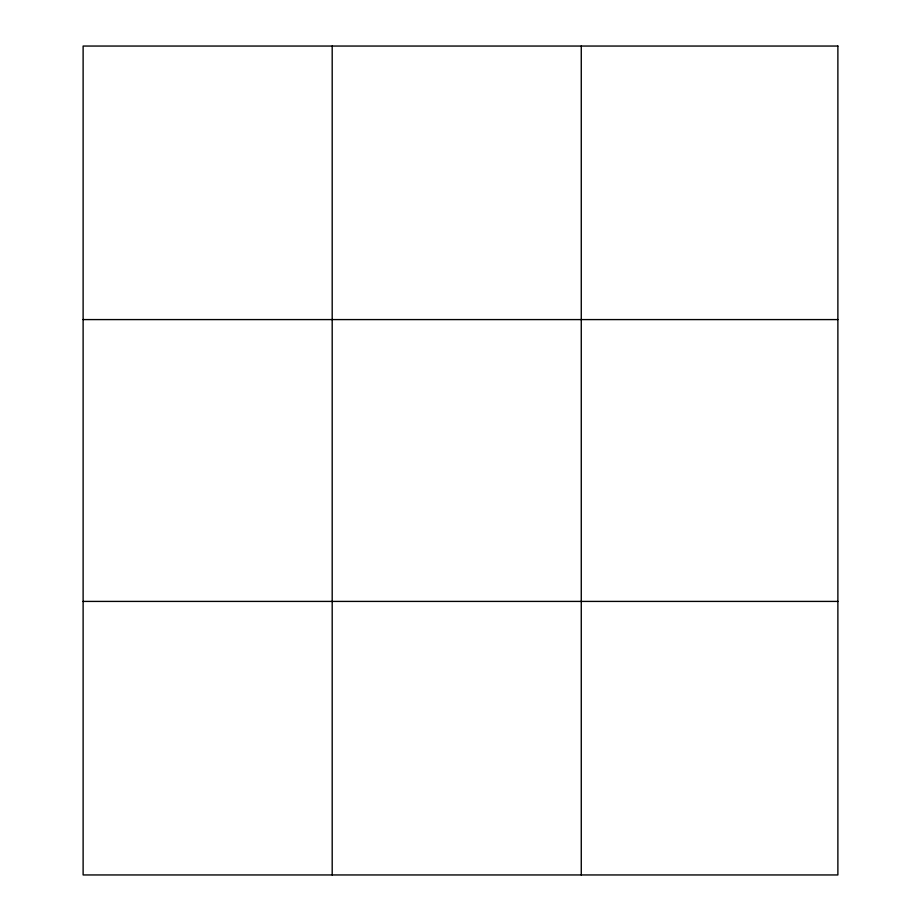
<?xml version="1.0" encoding="UTF-8"?>
<svg xmlns="http://www.w3.org/2000/svg" width="921" height="921" viewBox="0 0 921 921"><rect width="100%" height="100%" fill="white"/><g stroke="black" fill="none" stroke-linecap="round" stroke-linejoin="round"><path stroke-width="1.38" d="M332.193 874.95L332.193 46.05M581.266 874.95L581.266 46.05M83.12 319.587L837.88 319.587M83.12 601.413L837.88 601.413M837.88 46.05L837.88 874.95L83.12 874.95L83.12 46.05L837.88 46.05"/></g></svg>
